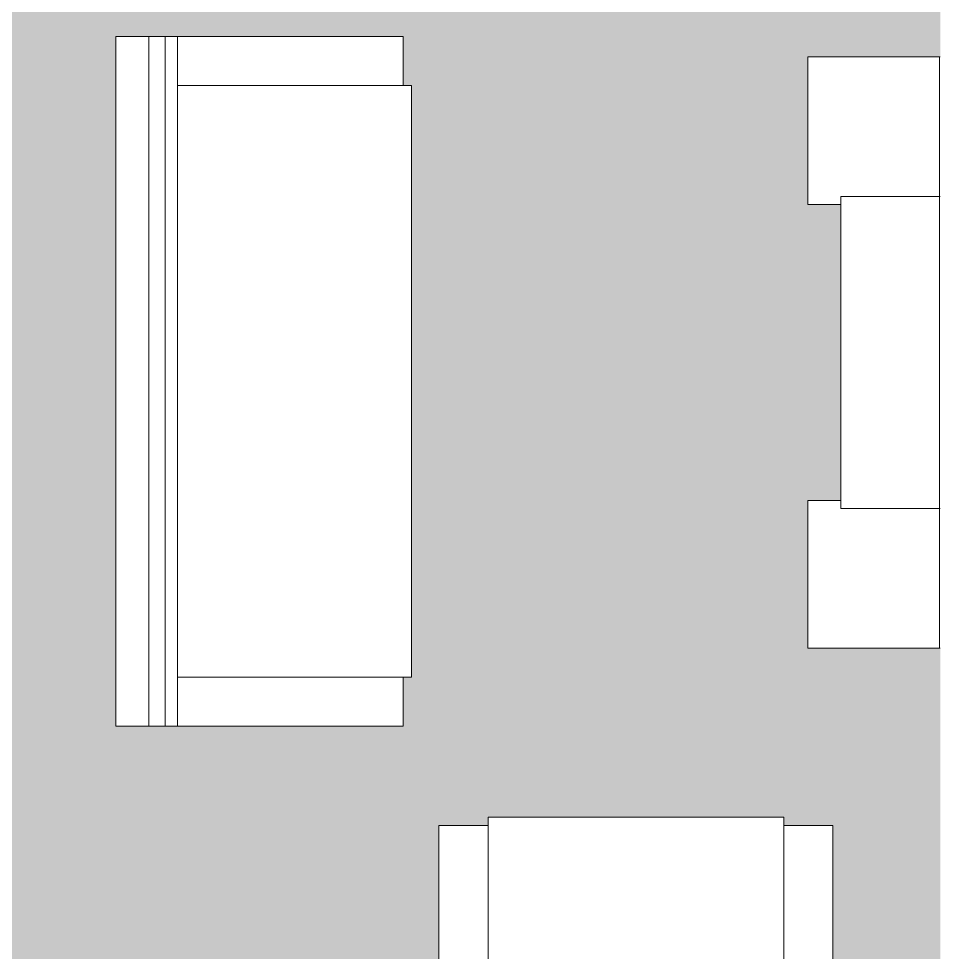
# Model space of a CAD drawing. Header units: inches. Extents: x -4830 to -242, y 9551 to 12925.
# Drawn here: x -2752.9 to -2640.7, y 11928.7 to 12042.3 of the extents above; entities that cross this region are included whole.
import ezdxf

# ---------------------------------------------------------------- set-up
doc = ezdxf.new("R2010")
doc.units = ezdxf.units.IN
doc.header["$MEASUREMENT"] = 0
for name, color, linetype, lineweight in [('0-1', 7, 'Continuous', 5), ('0-2', 7, 'Continuous', 9), ('A-AREA-PATT-2', 41, 'Continuous', 9), ('I-FURN', 30, 'Continuous', 9), ('I-FURN-1', 7, 'Continuous', 9)]:
    doc.layers.add(name, color=color, linetype=linetype, lineweight=lineweight)

# ---------------------------------------------------------------- blocks, each defined once
blk = doc.blocks.new('Entertainment_Center_14771 - Entertainment_Center_14771-V45-FLOOR PLAN - 2ND FLOOR')
at = {"layer": 'I-FURN-1'}
for p, q in [((-36, 6), (-36, 6.12)), ((-19, 6), (-36, 6)), ((-19, 6), (-36, 6)), ((-36, 6), (-36, -10)), ((-19, 6), (-19, 6.12)), ((19, 6), (-19, 6)), ((19, 6), (-19, 6)), ((-19, 6), (-19, -6)), ((19, 6.12), (19, 6)), ((36, 6), (19, 6)), ((19, -6), (19, 6)), ((36, 6), (19, 6)), ((36, 6), (36, 6.12)), ((36, -10), (36, 6)), ((-19, -6), (19, -6)), ((-18, -10), (-18, -6)), ((18, -6), (18, -10)), ((-36, -10), (-18, -10)), ((-35.34, -10.03), (-34.85, -10.03)), ((-34.85, -10.03), (-34.85, -10)), ((-19.66, -10), (-19.66, -10.03)), ((-19.66, -10.03), (-18.66, -10.03)), ((-18.66, -10.03), (-18.66, -10)), ((18, -10), (36, -10)), ((18.66, -10), (18.66, -10.03)), ((18.66, -10.03), (19.66, -10.03)), ((19.66, -10.03), (19.66, -10)), ((34.85, -10), (34.85, -10.03)), ((34.85, -10.03), (35.34, -10.03))]:
    blk.add_line(p, q, dxfattribs=at)
blk = doc.blocks.new('Couch-Both_Arms-Generic - 1-1352606-FLOOR PLAN - 2ND FLOOR')
at = {"layer": 'I-FURN'}
for p, q in [((-42, 13.5), (42, 13.5)), ((42, 13.5), (-42, 13.5)), ((-42, 13.5), (-42, 10)), ((42, 10), (42, 13.5)), ((-42, 11.5), (42, 11.5)), ((-42, 10), (-42, -17.5)), ((-42, 10), (42, 10)), ((-36, -17.5), (-36, 10)), ((36, 10), (36, -17.5)), ((42, -17.5), (42, 10)), ((-42, -17.5), (-36, -17.5)), ((-36, -17.5), (-36, -18.5)), ((36, -18.5), (36, -17.5)), ((36, -17.5), (42, -17.5)), ((-36, -18.5), (36, -18.5))]:
    blk.add_line(p, q, dxfattribs=at)
at = {"layer": 'I-FURN-1'}
for p, q in [((42, 17.5), (-42, 17.5)), ((-42, 17.5), (-42, 13.5)), ((42, 13.5), (42, 17.5))]:
    blk.add_line(p, q, dxfattribs=at)
blk = doc.blocks.new('Couch-Both_Arms-Generic - 2-1352635-FLOOR PLAN - 2ND FLOOR')
at = {"layer": 'I-FURN'}
for p, q in [((-24, 13.5), (24, 13.5)), ((24, 13.5), (-24, 13.5)), ((-24, 13.5), (-24, 10)), ((24, 10), (24, 13.5)), ((-24, 11.5), (24, 11.5)), ((-24, 10), (-24, -17.5)), ((-24, 10), (24, 10)), ((-18, -17.5), (-18, 10)), ((18, 10), (18, -17.5)), ((24, -17.5), (24, 10)), ((-24, -17.5), (-18, -17.5)), ((-18, -17.5), (-18, -18.5)), ((18, -18.5), (18, -17.5)), ((18, -17.5), (24, -17.5)), ((-18, -18.5), (18, -18.5))]:
    blk.add_line(p, q, dxfattribs=at)
at = {"layer": 'I-FURN-1'}
for p, q in [((24, 17.5), (-24, 17.5)), ((-24, 17.5), (-24, 13.5)), ((24, 13.5), (24, 17.5))]:
    blk.add_line(p, q, dxfattribs=at)
blk = doc.blocks.new('CTR - 1st Phase - Unit Layouts_rvt-1-FLOOR PLAN - 2ND FLOOR')
at = {"layer": '0-2'}
for name, p, rotation in [('Couch-Both_Arms-Generic - 1-1352606-FLOOR PLAN - 2ND FLOOR', (-2723.6, 11998.19), 90.00000000004938), ('Entertainment_Center_14771 - Entertainment_Center_14771-V45-FLOOR PLAN - 2ND FLOOR', (-2646.82, 12001.7), 270.0000000000446), ('Couch-Both_Arms-Generic - 2-1352635-FLOOR PLAN - 2ND FLOOR', (-2677.77, 11926.63), 180)]:
    blk.add_blockref(name, p, dxfattribs=dict(at, rotation=rotation))
blk = doc.blocks.new('CTR - 1st Phase - Common Walls_rvt-1-FLOOR PLAN - 2ND FLOOR')
at = {"layer": 'A-AREA-PATT-2'}
h = blk.add_hatch(color=256, dxfattribs=at)
h.paths.add_polyline_path([(-2739.7, 11743.59), (-2741.45, 11743.59), (-2741.45, 11779.59), (-2739.7, 11779.59), (-2739.7, 11754.39)], flags=0)
h.paths.add_polyline_path([(-2847.6, 11722.64), (-2804.12, 11722.64), (-2804.12, 11752.26), (-2817.64, 11752.2), (-2817.64, 11750.26), (-2819.64, 11750.26), (-2819.64, 11752.2), (-2820.26, 11752.2), (-2820.26, 11754.08), (-2819.64, 11754.08), (-2819.64, 11756.01), (-2817.64, 11756.01), (-2817.64, 11757.01), (-2799.37, 11757.01), (-2799.37, 11743.59), (-2775.7, 11743.59), (-2775.7, 11741.65), (-2775.07, 11741.65), (-2775.07, 11740.59), (-2740.32, 11740.59), (-2740.32, 11741.65), (-2739.7, 11741.65), (-2739.7, 11743.59), (-2730.7, 11743.59), (-2730.7, 11754.64), (-2694.95, 11754.64), (-2694.95, 11746.64), (-2664.7, 11746.64), (-2664.7, 11761.17), (-2665.07, 11761.17), (-2665.07, 11785.17), (-2664.7, 11785.17), (-2664.7, 11816.26), (-2722.7, 11816.26), (-2722.75, 11814.78), (-2722.9, 11814.64), (-2723.79, 11814.62), (-2723.79, 11814.39), (-2726.41, 11814.39), (-2726.41, 11814.14), (-2727.01, 11814.14), (-2727.01, 11814.39), (-2727.6, 11814.39), (-2727.6, 11814.14), (-2728.19, 11814.14), (-2728.19, 11814.39), (-2728.78, 11814.39), (-2728.78, 11814.14), (-2729.37, 11814.14), (-2729.37, 11814.39), (-2729.96, 11814.39), (-2729.96, 11814.14), (-2730.55, 11814.14), (-2730.55, 11814.39), (-2740.04, 11814.39), (-2740.04, 11814.14), (-2741.74, 11814.14), (-2741.74, 11814.39), (-2745.61, 11814.39), (-2745.61, 11814.64), (-2746.5, 11814.64), (-2746.7, 11814.84), (-2746.7, 11816.26), (-2749.3, 11816.26), (-2749.3, 11852.26), (-2741.75, 11852.26), (-2741.75, 11859.34), (-2725.25, 11859.34), (-2725.25, 11852.26), (-2712.63, 11852.26), (-2712.63, 11859.34), (-2696.13, 11859.34), (-2696.13, 11852.26), (-2682.51, 11852.26), (-2682.51, 11859.34), (-2666.01, 11859.34), (-2666.01, 11852.26), (-2640.92, 11852.26), (-2640.9, 11853.04), (-2640.7, 11858.75), (-2640.7, 11965.7), (-2656.82, 11965.7), (-2656.82, 11983.7), (-2652.82, 11983.7), (-2652.82, 12019.7), (-2656.82, 12019.7), (-2656.82, 12037.7), (-2640.7, 12037.7), (-2640.7, 12076.46), (-2642.24, 12078.54), (-2642.24, 12080.06), (-2646.55, 12080.06), (-2646.55, 12109.71), (-2801.12, 12109.71), (-2801.12, 11909.66), (-2805.87, 11909.66), (-2805.87, 12077.44), (-2809.44, 12077.44), (-2809.44, 12082.19), (-2805.87, 12082.19), (-2805.87, 12109.71), (-2865.89, 12109.71), (-2865.89, 12082.19), (-2863.87, 12082.19), (-2863.87, 12077.44), (-2870.64, 12077.44), (-2870.64, 12109.71), (-2932.52, 12109.71), (-2932.52, 11870.66), (-2908.15, 11870.66), (-2908.15, 11865.91), (-2908.52, 11865.91), (-2908.52, 11791.99), (-2932.52, 11791.99), (-2932.52, 11783.97), (-2924.8, 11783.97), (-2923.83, 11783.84), (-2922.93, 11783.47), (-2922.16, 11782.87), (-2921.57, 11782.1), (-2921.2, 11781.2), (-2921.07, 11779.61), (-2921.07, 11778.85), (-2918.05, 11779.2), (-2917.05, 11780.39), (-2916.05, 11780.96), (-2914.54, 11781.32), (-2913.05, 11781.49), (-2911.06, 11781.32), (-2908.52, 11780.59), (-2906.94, 11780), (-2905.05, 11779.12), (-2903.05, 11777.73), (-2902.05, 11776.73), (-2901.55, 11775.86), (-2901.05, 11774.49), (-2901.05, 11773.49), (-2901.55, 11772.12), (-2902.05, 11771.25), (-2903.05, 11770.25), (-2905.05, 11768.86), (-2907.77, 11767.67), (-2909.05, 11767.2), (-2911.27, 11766.64), (-2913.05, 11766.49), (-2914.54, 11766.66), (-2915.82, 11766.96), (-2916.05, 11767.02), (-2917.05, 11767.59), (-2918.05, 11768.78), (-2921.07, 11769.13), (-2921.07, 11767.74), (-2921.2, 11766.77), (-2921.57, 11765.88), (-2922.16, 11765.1), (-2922.93, 11764.51), (-2923.83, 11764.14), (-2924.8, 11764.01), (-2932.52, 11764.01), (-2932.52, 11757.99), (-2931.27, 11757.99), (-2931.27, 11753.24), (-2932.52, 11753.24), (-2932.52, 11722.64), (-2911.9, 11722.64), (-2911.9, 11753.24), (-2911.27, 11753.24), (-2911.27, 11757.99), (-2907.15, 11757.99), (-2907.15, 11722.64), (-2871.15, 11722.64), (-2871.15, 11766.71), (-2866.4, 11766.71), (-2866.4, 11757.01), (-2857.64, 11757.01), (-2857.64, 11756.01), (-2855.64, 11756.01), (-2855.64, 11754.08), (-2855.01, 11754.08), (-2855.01, 11752.2), (-2855.64, 11752.2), (-2855.64, 11750.26), (-2857.64, 11750.26), (-2857.64, 11752.26), (-2866.4, 11752.26), (-2866.4, 11722.64), (-2863.14, 11722.64)], flags=0)
h.paths.add_polyline_path([(-2730.04, 11722.64), (-2694.95, 11722.64), (-2694.95, 11724.64), (-2730.7, 11724.64), (-2730.7, 11722.64)], flags=0)
h.paths.add_polyline_path([(-2828.02, 11724.68), (-2847.6, 11724.68), (-2847.6, 11750.68), (-2822.6, 11750.68), (-2822.6, 11724.68)], flags=0)
h.paths.add_polyline_path([(-2855.64, 11756.01), (-2855.64, 11792.01), (-2853.89, 11792.01), (-2853.89, 11756.01), (-2854.62, 11756.01)], flags=0)
h.paths.add_polyline_path([(-2869.09, 11798.71), (-2871.15, 11798.71), (-2871.15, 11865.91), (-2874.15, 11865.91), (-2874.15, 11870.66), (-2863.14, 11870.66), (-2863.14, 11871.41), (-2860.64, 11871.41), (-2860.64, 11870.66), (-2860.39, 11870.66), (-2860.39, 11867.29), (-2837.39, 11867.29), (-2837.39, 11868.66), (-2812.39, 11868.66), (-2812.39, 11870.66), (-2812.14, 11870.66), (-2812.14, 11871.41), (-2809.64, 11871.41), (-2809.64, 11870.66), (-2805.87, 11870.66), (-2805.87, 11873.66), (-2801.12, 11873.66), (-2801.12, 11808.41), (-2809.64, 11808.41), (-2809.64, 11807.66), (-2812.14, 11807.66), (-2812.14, 11808.41), (-2812.39, 11808.41), (-2812.39, 11810.41), (-2837.39, 11810.41), (-2837.39, 11811.79), (-2860.39, 11811.79), (-2860.39, 11808.41), (-2860.64, 11808.41), (-2860.64, 11807.66), (-2863.14, 11807.66), (-2863.14, 11808.41), (-2866.4, 11808.41), (-2866.4, 11798.71), (-2867.02, 11798.71)], flags=0)
h.paths.add_polyline_path([(-2812.39, 11811.79), (-2812.39, 11813.16), (-2812.14, 11813.16), (-2812.14, 11813.91), (-2809.64, 11813.91), (-2809.64, 11813.16), (-2805.87, 11813.16), (-2805.87, 11837.16), (-2866.4, 11837.16), (-2866.4, 11813.16), (-2863.14, 11813.16), (-2863.14, 11813.91), (-2860.64, 11813.91), (-2860.64, 11813.16), (-2835.39, 11813.16), (-2835.39, 11811.79), (-2826.56, 11811.79)], flags=0)
h.paths.add_polyline_path([(-2828.02, 11841.91), (-2805.87, 11841.91), (-2805.87, 11865.91), (-2809.64, 11865.91), (-2809.64, 11865.16), (-2812.14, 11865.16), (-2812.14, 11865.91), (-2812.39, 11865.91), (-2812.39, 11867.29), (-2835.39, 11867.29), (-2835.39, 11865.91), (-2860.64, 11865.91), (-2860.64, 11865.16), (-2863.14, 11865.16), (-2863.14, 11865.91), (-2866.4, 11865.91), (-2866.4, 11841.91), (-2837.41, 11841.91)], flags=0)
h.paths.add_polyline_path([(-2653.77, 11909.13), (-2701.77, 11909.13), (-2701.77, 11944.13), (-2695.77, 11944.13), (-2695.77, 11945.13), (-2659.77, 11945.13), (-2659.77, 11944.13), (-2653.77, 11944.13), (-2653.77, 11913.13)], flags=0)
h.paths.add_polyline_path([(-2930.59, 11952.73), (-2930.59, 11970.73), (-2912.59, 11970.73), (-2912.59, 11952.73)], flags=0)
h.paths.add_polyline_path([(-2706.1, 11956.19), (-2741.1, 11956.19), (-2741.1, 12040.19), (-2706.1, 12040.19), (-2706.1, 12034.19), (-2705.1, 12034.19), (-2705.1, 11962.19), (-2706.1, 11962.19), (-2706.1, 11959.22)], flags=0)
h.paths.add_polyline_path([(-2863.14, 11972.66), (-2931.09, 11972.66), (-2931.09, 12050.66), (-2851.09, 12050.66), (-2851.09, 11972.66)], flags=0)
h.paths.add_polyline_path([(-2659.77, 12053.26), (-2695.77, 12053.26), (-2695.77, 12054.26), (-2701.77, 12054.26), (-2701.77, 12089.26), (-2653.77, 12089.26), (-2653.77, 12054.26), (-2659.77, 12054.26)], flags=0)
h.paths.add_polyline_path([(-2930.59, 12054.66), (-2930.59, 12072.66), (-2912.59, 12072.66), (-2912.59, 12054.66), (-2914.09, 12054.66)], flags=0)
h.paths.add_polyline_path([(-2829.44, 12077.44), (-2833.87, 12077.44), (-2833.87, 12082.19), (-2829.44, 12082.19), (-2829.44, 12078.06)], flags=0)
h.paths.add_polyline_path([(-2853.37, 12082.69), (-2853.44, 12082.69), (-2853.44, 12083.19), (-2863.12, 12083.19), (-2863.12, 12108.44), (-2835.12, 12108.44), (-2835.12, 12083.19), (-2836.23, 12083.19), (-2836.31, 12082.69), (-2836.76, 12082.69), (-2836.76, 12083.19), (-2853.31, 12083.19), (-2853.31, 12082.69)], flags=0)

msp = doc.modelspace()

# ---------------------------------------------------------------- block references
at = {"layer": '0-1'}
for name in ['CTR - 1st Phase - Common Walls_rvt-1-FLOOR PLAN - 2ND FLOOR', 'CTR - 1st Phase - Unit Layouts_rvt-1-FLOOR PLAN - 2ND FLOOR']:
    msp.add_blockref(name, (0, 0), dxfattribs=at)

doc.saveas('drawing.dxf')
